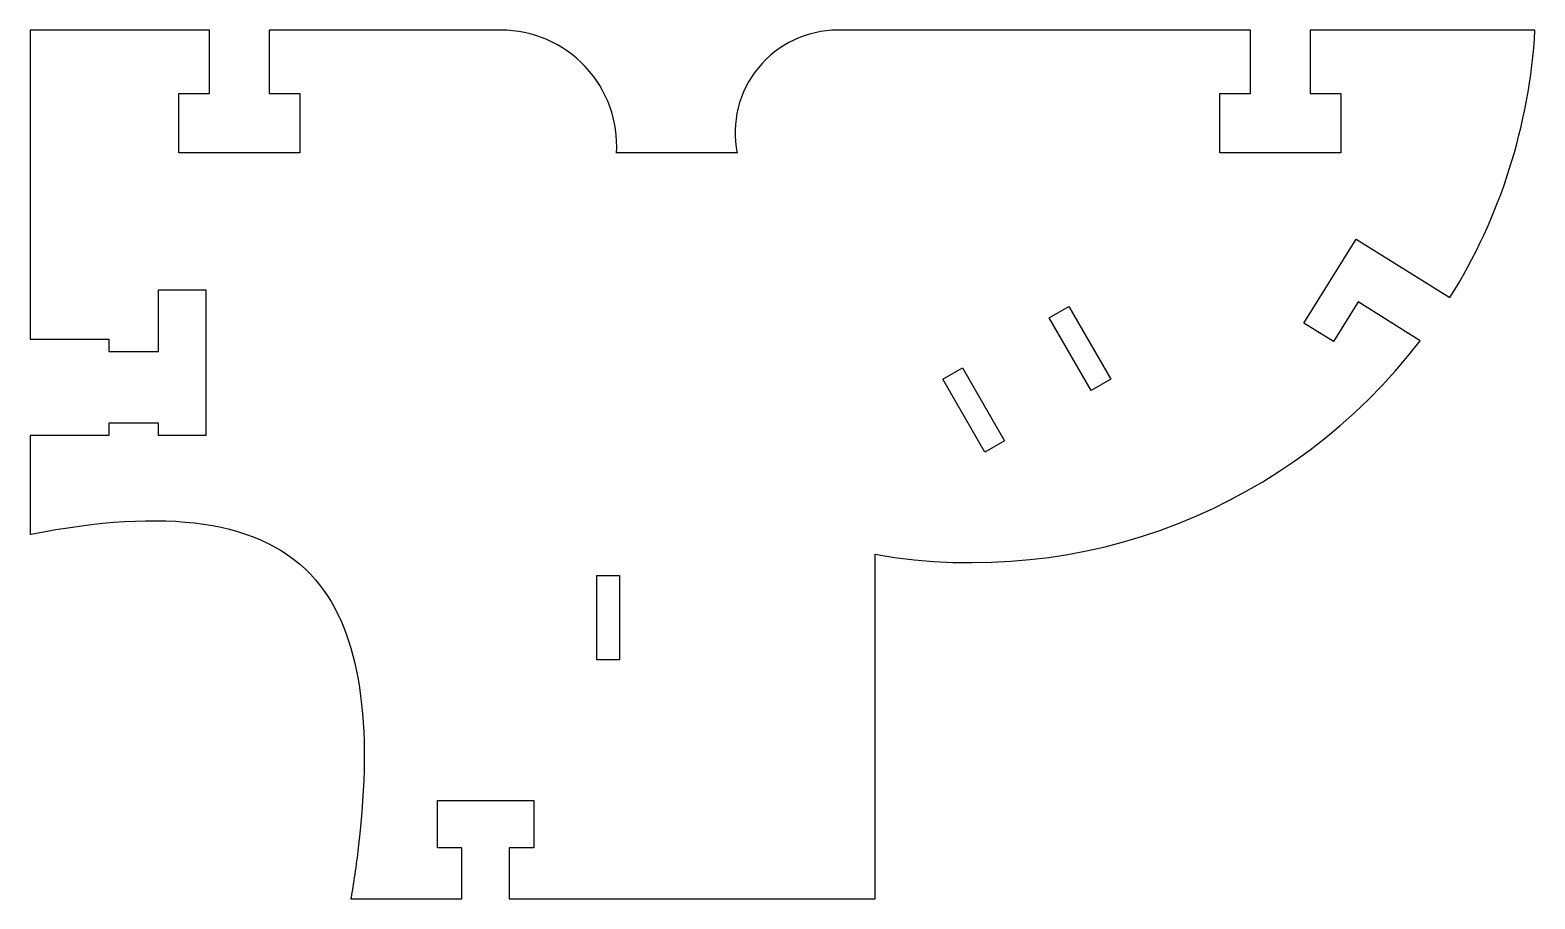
# Model space of a CAD drawing. Header units: millimetres. Extents: x -61 to 61, y -35 to 35.
import ezdxf

# ---------------------------------------------------------------- set-up
doc = ezdxf.new("R2010")
doc.units = ezdxf.units.MM
doc.layers.get('0').update_dxf_attribs({"linetype": 'CONTINUOUS'})

msp = doc.modelspace()

# ---------------------------------------------------------------- linework, layer by layer
for p, q in [((-46.67, 35.36), (-61.3, 35.36)), ((-61.3, 35.36), (-61.3, 10.21)), ((-46.67, 30.21), (-46.67, 35.36)), ((-22.93, 35.36), (-41.82, 35.36)), ((-41.82, 35.36), (-41.82, 30.21)), ((38.13, 35.36), (4.5, 35.36)), ((38.13, 30.21), (38.13, 35.36)), ((61.3, 35.36), (42.98, 35.36)), ((42.98, 35.36), (42.98, 30.21)), ((-49.17, 25.36), (-49.17, 30.21)), ((-49.17, 30.21), (-46.67, 30.21)), ((-41.82, 30.21), (-39.32, 30.21)), ((-39.32, 30.21), (-39.32, 25.36)), ((35.63, 25.36), (35.63, 30.21)), ((35.63, 30.21), (38.13, 30.21)), ((42.98, 30.21), (45.48, 30.21)), ((45.48, 30.21), (45.48, 25.36)), ((-39.32, 25.36), (-49.17, 25.36)), ((-3.69, 25.36), (-13.52, 25.36)), ((45.48, 25.36), (35.63, 25.36)), ((42.47, 11.51), (46.74, 18.35)), ((46.74, 18.35), (54.37, 13.59)), ((-50.83, 9.21), (-50.83, 14.21)), ((-50.83, 14.21), (-46.98, 14.21)), ((-46.98, 14.21), (-46.98, 2.36)), ((21.72, 11.95), (23.32, 12.87)), ((23.32, 12.87), (26.74, 6.94)), ((46.9, 13.23), (44.89, 10)), ((51.95, 10.08), (46.9, 13.23)), ((25.14, 6.02), (21.72, 11.95)), ((44.89, 10), (42.47, 11.51)), ((-61.3, 10.21), (-54.88, 10.21)), ((-54.88, 10.21), (-54.88, 9.21)), ((-54.88, 9.21), (-50.83, 9.21)), ((13.06, 6.94), (14.66, 7.87)), ((14.66, 7.87), (18.09, 1.94)), ((16.48, 1.01), (13.06, 6.94)), ((26.74, 6.94), (25.14, 6.02)), ((-50.83, 3.36), (-54.88, 3.36)), ((-54.88, 3.36), (-54.88, 2.36)), ((-50.83, 2.36), (-50.83, 3.36)), ((-54.88, 2.36), (-61.3, 2.36)), ((-61.3, 2.36), (-61.3, -5.69)), ((-46.98, 2.36), (-50.83, 2.36)), ((18.09, 1.94), (16.48, 1.01)), ((7.55, -35.36), (7.55, -7.31)), ((-15.12, -9.04), (-13.27, -9.04)), ((-15.12, -15.89), (-15.12, -9.04)), ((-13.27, -9.04), (-13.27, -15.89)), ((-13.27, -15.89), (-15.12, -15.89)), ((-28.11, -31.21), (-28.11, -27.36)), ((-28.11, -27.36), (-20.26, -27.36)), ((-20.26, -27.36), (-20.26, -31.21)), ((-26.11, -31.21), (-28.11, -31.21)), ((-26.11, -35.36), (-26.11, -31.21)), ((-20.26, -31.21), (-22.26, -31.21)), ((-22.26, -31.21), (-22.26, -35.36)), ((-35.17, -35.36), (-26.11, -35.36)), ((-22.26, -35.36), (7.55, -35.36))]:
    msp.add_line(p, q)
for centre, radius, start, end in [((-22.93, 25.93), 9.43, -3.4726, 90), ((4.5, 27), 8.36, 90, 191.3202), ((15.42, 37.97), 45.96, 327.9534, 356.7444), ((15.42, 37.97), 45.96, 260.1432, 322.6374)]:
    msp.add_arc(centre, radius, start, end)
msp.add_open_spline([(-61.3, -5.69), (-61.27, -5.68), (-61.24, -5.68), (-61.21, -5.67), (-50.36, -3.52), (-42.33, -4.41), (-38.05, -9.39), (-34.31, -13.74), (-33.4, -21.22), (-34.53, -30.96), (-34.7, -32.35), (-34.9, -33.79), (-35.15, -35.28), (-35.16, -35.3), (-35.16, -35.33), (-35.17, -35.36)], degree=3, knots=[-0.001376, -0.001376, -0.001376, -0.001376, 0, 0, 0, 0.5, 0.5, 0.5, 0.93744, 0.93744, 0.93744, 1, 1, 1, 1.001225, 1.001225, 1.001225, 1.001225])

doc.saveas('drawing.dxf')
